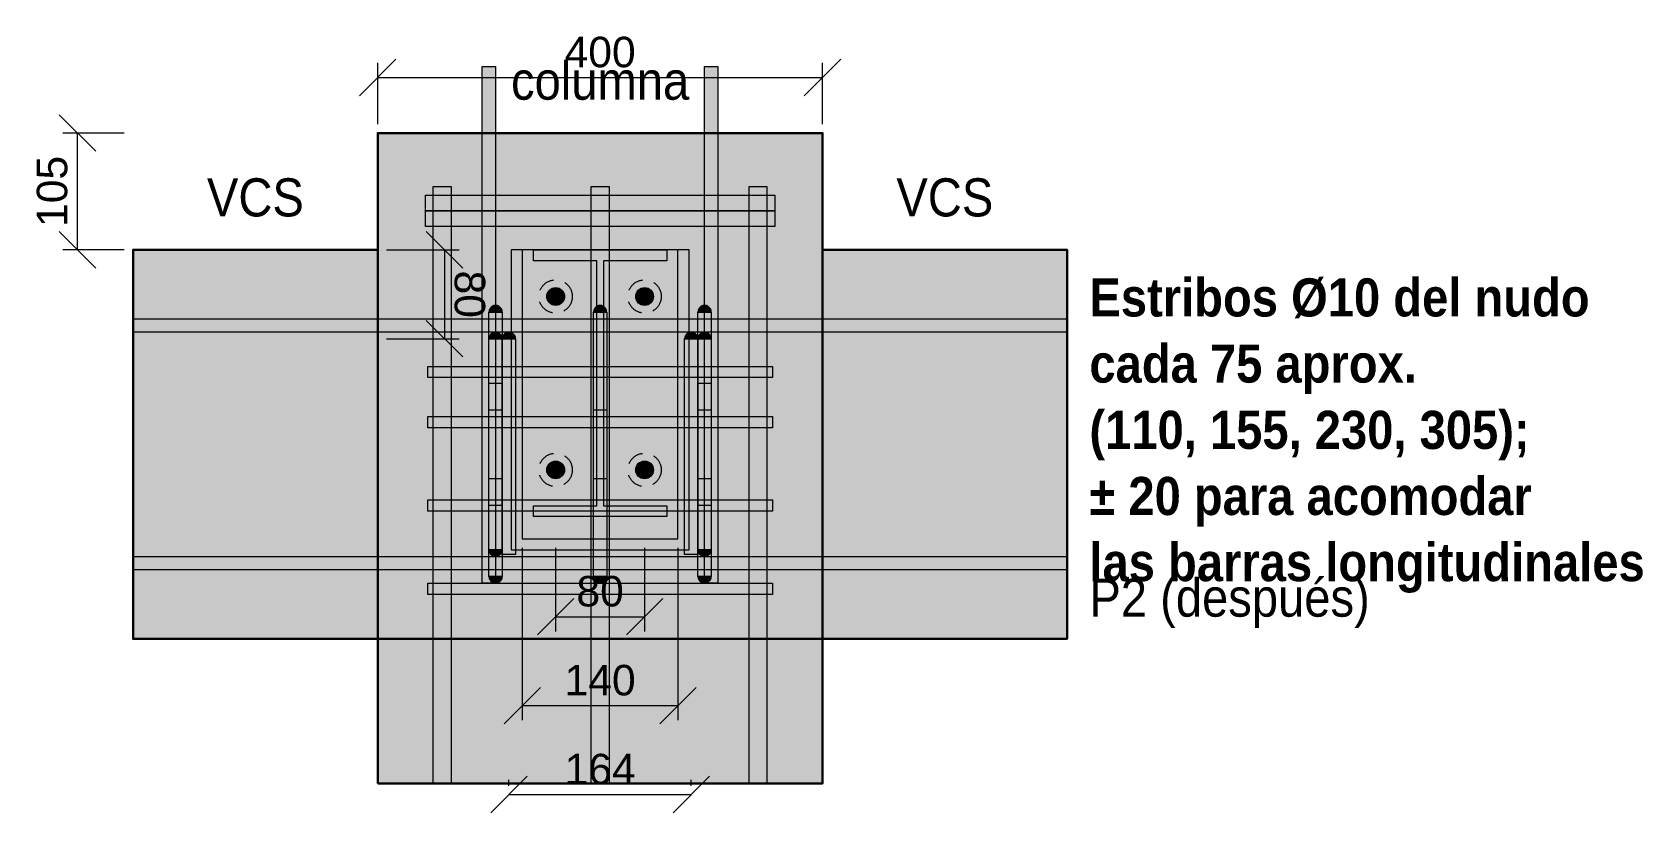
# Model space of a CAD drawing. Header units: millimetres. Extents: x -511 to 938, y -506 to 196.
import ezdxf
from ezdxf.enums import TextEntityAlignment as Align

# ---------------------------------------------------------------- set-up
doc = ezdxf.new("R2010")
doc.units = ezdxf.units.MM
doc.header["$LTSCALE"] = 15
doc.linetypes.add('TRAZO_3-2', pattern=[1.763889, 1.058333, -0.705556])
doc.linetypes.add('TRAZO_8-3', pattern=[3.880556, 2.822222, -1.058333])
for name, color, linetype, lineweight, true_color in [('COTAS', 27, 'Continuous', 15, 0x333333), ('G-edge', 251, 'TRAZO_8-3', 30, 0x555555), ('G-r_anc', 24, 'Continuous', 18, 0x7b241c), ('G-r_ancg', 11, 'TRAZO_3-2', 20, 0xd3746b), ('G-r_bas', 34, 'Continuous', 18, 0x7e3a06), ('G-r_bm1', 156, 'Continuous', 18, 0x0e2f44), ('G-r_bm3', 138, 'Continuous', 18, 0x1c2833), ('G-r_col', 31, 'Continuous', 15, 0xd2bc8c), ('G-r_conc', 252, 'Continuous', 30, 0x6b6b6b), ('G-r_eplate', 253, 'Continuous', 20, 0x848f9a), ('G-r_grout', 9, 'Continuous', 18, 0xb5b5b5), ('G-r_ipe', 127, 'Continuous', 18, 0x1f3347), ('G-r_new', 119, 'Continuous', 18, 0x145a32), ('G-r_old', 252, 'Continuous', 30, 0x6b6b6b), ('G-r_rodS', 136, 'Continuous', 18, 0x0b5345), ('G-r_tieS', 217, 'Continuous', 18, 0x4a235a), ('T-label', 49, 'Continuous', 18, 0x222222), ('T-small', 47, 'Continuous', 18, 0x444444), ('T-tie', 195, 'Continuous', 18, 0x5b2c6f)]:
    doc.layers.add(name, color=color, linetype=linetype, lineweight=lineweight, true_color=true_color)
doc.styles.add('ESTANDAR', font='arial.ttf')
doc.styles.add('NEGRITA', font='arialbd.ttf')
doc.dimstyles.new('COTAS_1-15', dxfattribs={"dimscale": 15, "dimtxt": 1.8288, "dimasz": 2, "dimexe": 0.881944, "dimexo": 0.529167, "dimgap": 0.6, "dimtad": 1, "dimdec": 0, "dimtxsty": 'ESTANDAR', "dimtsz": 1.094317, "dimcen": 2.5, "dimclrd": 8, "dimclre": 8, "dimclrt": 250, "dimazin": 3, "dimtfac": 1, "dimtmove": 0, "dimatfit": 3, "dimlwd": 15, "dimlwe": 13})

msp = doc.modelspace()

# ---------------------------------------------------------------- hatches: boundary and pattern name
at = {"layer": 'G-r_anc', "true_color": 0xc0392b}
h = msp.add_hatch(color=7, dxfattribs=at)
edge = h.paths.add_edge_path()
edge.add_arc((-40, -42), 8, 0, 360)
h = msp.add_hatch(color=7, dxfattribs=at)
edge = h.paths.add_edge_path()
edge.add_arc((40, -42), 8, 0, 360)
h = msp.add_hatch(color=7, dxfattribs=at)
edge = h.paths.add_edge_path()
edge.add_arc((-40, -198), 8, 0, 360)
h = msp.add_hatch(color=7, dxfattribs=at)
edge = h.paths.add_edge_path()
edge.add_arc((40, -198), 8, 0, 360)
at = {"layer": 'G-r_ancg', "true_color": 0xf4dbd9}
h = msp.add_hatch(color=7, dxfattribs=at)
edge = h.paths.add_edge_path()
edge.add_arc((-40, -42), 15, 0, 360)
h = msp.add_hatch(color=7, dxfattribs=at)
edge = h.paths.add_edge_path()
edge.add_arc((40, -42), 15, 0, 360)
h = msp.add_hatch(color=7, dxfattribs=at)
edge = h.paths.add_edge_path()
edge.add_arc((-40, -198), 15, 0, 360)
h = msp.add_hatch(color=7, dxfattribs=at)
edge = h.paths.add_edge_path()
edge.add_arc((40, -198), 15, 0, 360)
at = {"layer": 'G-r_bas', "true_color": 0xe67e22}
for points in [[(-76, -80), (-76.2, -78.4), (-76.8, -77), (-77.8, -75.8), (-79, -74.8), (-80.4, -74.2), (-82, -74), (-83.6, -74.2), (-85, -74.8), (-86.2, -75.8), (-87.2, -77), (-87.8, -78.4), (-88, -80)], [(-76, -80), (-76, -274), (-88, -274), (-88, -80)], [(88, -80), (87.8, -78.4), (87.2, -77), (86.2, -75.8), (85, -74.8), (83.6, -74.2), (82, -74), (80.4, -74.2), (79, -74.8), (77.8, -75.8), (76.8, -77), (76.2, -78.4), (76, -80)], [(88, -80), (88, -274), (76, -274), (76, -80)]]:
    msp.add_hatch(color=7, dxfattribs=at).paths.add_polyline_path(points)
at = {"layer": 'G-r_bm1', "true_color": 0x1a5276}
for points in [[(-88, -56), (-88.2, -54.4), (-88.8, -53), (-89.8, -51.8), (-91, -50.8), (-92.4, -50.2), (-94, -50), (-95.6, -50.2), (-97, -50.8), (-98.2, -51.8), (-99.2, -53), (-99.8, -54.4), (-100, -56)], [(-88, -56), (-88, -206), (-100, -206), (-100, -56)], [(6, -56), (5.8, -54.4), (5.2, -53), (4.2, -51.8), (3, -50.8), (1.6, -50.2), (0, -50), (-1.6, -50.2), (-3, -50.8), (-4.2, -51.8), (-5.2, -53), (-5.8, -54.4), (-6, -56)], [(6, -56), (6, -206), (-6, -206), (-6, -56)], [(100, -56), (99.8, -54.4), (99.2, -53), (98.2, -51.8), (97, -50.8), (95.6, -50.2), (94, -50), (92.4, -50.2), (91, -50.8), (89.8, -51.8), (88.8, -53), (88.2, -54.4), (88, -56)], [(100, -56), (100, -206), (88, -206), (88, -56)], [(-88, -80), (-88.2, -78.4), (-88.8, -77), (-89.8, -75.8), (-91, -74.8), (-92.4, -74.2), (-94, -74), (-95.6, -74.2), (-97, -74.8), (-98.2, -75.8), (-99.2, -77), (-99.8, -78.4), (-100, -80)], [(-88, -80), (-88, -230), (-100, -230), (-100, -80)], [(100, -80), (99.8, -78.4), (99.2, -77), (98.2, -75.8), (97, -74.8), (95.6, -74.2), (94, -74), (92.4, -74.2), (91, -74.8), (89.8, -75.8), (88.8, -77), (88.2, -78.4), (88, -80)], [(100, -80), (100, -230), (88, -230), (88, -80)], [(-100, -270), (-100, -120), (-88, -120), (-88, -270)], [(88, -270), (88, -120), (100, -120), (100, -270)], [(-100, -294), (-100, -144), (-88, -144), (-88, -294)], [(-6, -294), (-6, -144), (6, -144), (6, -294)], [(88, -294), (88, -144), (100, -144), (100, -294)], [(-100, -270), (-99.8, -271.6), (-99.2, -273), (-98.2, -274.2), (-97, -275.2), (-95.6, -275.8), (-94, -276), (-92.4, -275.8), (-91, -275.2), (-89.8, -274.2), (-88.8, -273), (-88.2, -271.6), (-88, -270)], [(88, -270), (88.2, -271.6), (88.8, -273), (89.8, -274.2), (91, -275.2), (92.4, -275.8), (94, -276), (95.6, -275.8), (97, -275.2), (98.2, -274.2), (99.2, -273), (99.8, -271.6), (100, -270)], [(-100, -294), (-99.8, -295.6), (-99.2, -297), (-98.2, -298.2), (-97, -299.2), (-95.6, -299.8), (-94, -300), (-92.4, -299.8), (-91, -299.2), (-89.8, -298.2), (-88.8, -297), (-88.2, -295.6), (-88, -294)], [(-6, -294), (-5.8, -295.6), (-5.2, -297), (-4.2, -298.2), (-3, -299.2), (-1.6, -299.8), (0, -300), (1.6, -299.8), (3, -299.2), (4.2, -298.2), (5.2, -297), (5.8, -295.6), (6, -294)], [(88, -294), (88.2, -295.6), (88.8, -297), (89.8, -298.2), (91, -299.2), (92.4, -299.8), (94, -300), (95.6, -299.8), (97, -299.2), (98.2, -298.2), (99.2, -297), (99.8, -295.6), (100, -294)]]:
    msp.add_hatch(color=7, dxfattribs=at).paths.add_polyline_path(points)
at = {"layer": 'G-r_bm3', "true_color": 0x616a6b}
for points in [[(-420, -62), (420, -62), (420, -74), (-420, -74)], [(-420, -276), (420, -276), (420, -288), (-420, -288)]]:
    msp.add_hatch(color=7, dxfattribs=at).paths.add_polyline_path(points)
at = {"layer": 'G-r_col', "true_color": 0xe9dec7}
for points in [[(-150, -480), (-150, 57), (-134, 57), (-134, -480)], [(-8, -480), (-8, 57), (8, 57), (8, -480)], [(134, -480), (134, 57), (150, 57), (150, -480)]]:
    msp.add_hatch(color=7, dxfattribs=at).paths.add_polyline_path(points)
at = {"layer": 'G-r_conc', "true_color": 0xf5f3ef}
for points in [[(-200, -350), (200, -350), (200, 105), (-200, 105)], [(-200, -350), (-420, -350), (-420, 0), (-200, 0)], [(200, -350), (420, -350), (420, 0), (200, 0)]]:
    msp.add_hatch(color=7, dxfattribs=at).paths.add_polyline_path(points)
at = {"layer": 'G-r_eplate', "true_color": 0xe5ebf1}
msp.add_hatch(color=7, dxfattribs=at).paths.add_polyline_path([(-70, -260), (70, -260), (70, 0), (-70, 0)])
at = {"layer": 'G-r_grout', "true_color": 0xeae8e2}
msp.add_hatch(color=7, dxfattribs=at).paths.add_polyline_path([(-80, -270), (80, -270), (80, 0), (-80, 0)])
at = {"layer": 'G-r_ipe', "true_color": 0xe7edf2}
msp.add_hatch(color=7, dxfattribs=at).paths.add_polyline_path([(-60, 0), (60, 0), (60, -9.8), (3.1, -9.8), (3.1, -230.2), (60, -230.2), (60, -240), (-60, -240), (-60, -230.2), (-3.1, -230.2), (-3.1, -9.8), (-60, -9.8)])
at = {"layer": 'G-r_new', "true_color": 0x34905b}
for points in [[(-157, 49), (157, 49), (157, 35), (-157, 35)], [(-157, 35), (157, 35), (157, 21), (-157, 21)]]:
    msp.add_hatch(color=7, dxfattribs=at).paths.add_polyline_path(points)
at = {"layer": 'G-r_old', "true_color": 0xe5e1da}
msp.add_hatch(color=7, dxfattribs=at).paths.add_polyline_path([(-200, -480), (200, -480), (200, -350), (-200, -350)])
at = {"layer": 'G-r_rodS', "true_color": 0x61beac}
for points in [[(-94, 165), (-94, -300), (-106, -300), (-106, 165)], [(106, 165), (106, -300), (94, -300), (94, 165)]]:
    msp.add_hatch(color=7, dxfattribs=at).paths.add_polyline_path(points)
at = {"layer": 'G-r_tieS', "true_color": 0x9059a7}
for points in [[(-155, -105), (155, -105), (155, -115), (-155, -115)], [(-155, -150), (155, -150), (155, -160), (-155, -160)], [(-155, -225), (155, -225), (155, -235), (-155, -235)], [(-155, -300), (155, -300), (155, -310), (-155, -310)]]:
    msp.add_hatch(color=7, dxfattribs=at).paths.add_polyline_path(points)

# ---------------------------------------------------------------- linework, layer by layer
at = {"layer": 'G-edge'}
for p, q in [((-420, 0), (-420, -350)), ((420, 0), (420, -350))]:
    msp.add_line(p, q, dxfattribs=at)
at = {"layer": 'G-r_anc'}
for centre in [(-40, -42), (40, -42), (-40, -198), (40, -198)]:
    msp.add_circle(centre, 8, dxfattribs=at)
at = {"layer": 'G-r_ancg'}
for centre in [(-40, -42), (40, -42), (-40, -198), (40, -198)]:
    msp.add_circle(centre, 15, dxfattribs=at)
at = {"layer": 'G-r_bas'}
for points in [[(-76, -80), (-76.2, -78.4), (-76.8, -77), (-77.8, -75.8), (-79, -74.8), (-80.4, -74.2), (-82, -74), (-83.6, -74.2), (-85, -74.8), (-86.2, -75.8), (-87.2, -77), (-87.8, -78.4), (-88, -80)], [(-76, -80), (-76, -274), (-88, -274), (-88, -80)], [(88, -80), (87.8, -78.4), (87.2, -77), (86.2, -75.8), (85, -74.8), (83.6, -74.2), (82, -74), (80.4, -74.2), (79, -74.8), (77.8, -75.8), (76.8, -77), (76.2, -78.4), (76, -80)], [(88, -80), (88, -274), (76, -274), (76, -80)]]:
    msp.add_lwpolyline(points, close=True, dxfattribs=at)
at = {"layer": 'G-r_bm1'}
for points in [[(-88, -56), (-88.2, -54.4), (-88.8, -53), (-89.8, -51.8), (-91, -50.8), (-92.4, -50.2), (-94, -50), (-95.6, -50.2), (-97, -50.8), (-98.2, -51.8), (-99.2, -53), (-99.8, -54.4), (-100, -56)], [(-88, -56), (-88, -206), (-100, -206), (-100, -56)], [(6, -56), (5.8, -54.4), (5.2, -53), (4.2, -51.8), (3, -50.8), (1.6, -50.2), (0, -50), (-1.6, -50.2), (-3, -50.8), (-4.2, -51.8), (-5.2, -53), (-5.8, -54.4), (-6, -56)], [(6, -56), (6, -206), (-6, -206), (-6, -56)], [(100, -56), (99.8, -54.4), (99.2, -53), (98.2, -51.8), (97, -50.8), (95.6, -50.2), (94, -50), (92.4, -50.2), (91, -50.8), (89.8, -51.8), (88.8, -53), (88.2, -54.4), (88, -56)], [(100, -56), (100, -206), (88, -206), (88, -56)], [(-88, -80), (-88.2, -78.4), (-88.8, -77), (-89.8, -75.8), (-91, -74.8), (-92.4, -74.2), (-94, -74), (-95.6, -74.2), (-97, -74.8), (-98.2, -75.8), (-99.2, -77), (-99.8, -78.4), (-100, -80)], [(-88, -80), (-88, -230), (-100, -230), (-100, -80)], [(100, -80), (99.8, -78.4), (99.2, -77), (98.2, -75.8), (97, -74.8), (95.6, -74.2), (94, -74), (92.4, -74.2), (91, -74.8), (89.8, -75.8), (88.8, -77), (88.2, -78.4), (88, -80)], [(100, -80), (100, -230), (88, -230), (88, -80)], [(-100, -270), (-100, -120), (-88, -120), (-88, -270)], [(88, -270), (88, -120), (100, -120), (100, -270)], [(-100, -294), (-100, -144), (-88, -144), (-88, -294)], [(-6, -294), (-6, -144), (6, -144), (6, -294)], [(88, -294), (88, -144), (100, -144), (100, -294)], [(-100, -270), (-99.8, -271.6), (-99.2, -273), (-98.2, -274.2), (-97, -275.2), (-95.6, -275.8), (-94, -276), (-92.4, -275.8), (-91, -275.2), (-89.8, -274.2), (-88.8, -273), (-88.2, -271.6), (-88, -270)], [(88, -270), (88.2, -271.6), (88.8, -273), (89.8, -274.2), (91, -275.2), (92.4, -275.8), (94, -276), (95.6, -275.8), (97, -275.2), (98.2, -274.2), (99.2, -273), (99.8, -271.6), (100, -270)], [(-100, -294), (-99.8, -295.6), (-99.2, -297), (-98.2, -298.2), (-97, -299.2), (-95.6, -299.8), (-94, -300), (-92.4, -299.8), (-91, -299.2), (-89.8, -298.2), (-88.8, -297), (-88.2, -295.6), (-88, -294)], [(-6, -294), (-5.8, -295.6), (-5.2, -297), (-4.2, -298.2), (-3, -299.2), (-1.6, -299.8), (0, -300), (1.6, -299.8), (3, -299.2), (4.2, -298.2), (5.2, -297), (5.8, -295.6), (6, -294)], [(88, -294), (88.2, -295.6), (88.8, -297), (89.8, -298.2), (91, -299.2), (92.4, -299.8), (94, -300), (95.6, -299.8), (97, -299.2), (98.2, -298.2), (99.2, -297), (99.8, -295.6), (100, -294)]]:
    msp.add_lwpolyline(points, close=True, dxfattribs=at)
at = {"layer": 'G-r_bm3'}
for points in [[(-420, -62), (420, -62), (420, -74), (-420, -74)], [(-420, -276), (420, -276), (420, -288), (-420, -288)]]:
    msp.add_lwpolyline(points, close=True, dxfattribs=at)
at = {"layer": 'G-r_col'}
for points in [[(-150, -480), (-150, 57), (-134, 57), (-134, -480)], [(-8, -480), (-8, 57), (8, 57), (8, -480)], [(134, -480), (134, 57), (150, 57), (150, -480)]]:
    msp.add_lwpolyline(points, close=True, dxfattribs=at)
at = {"layer": 'G-r_conc'}
for points in [[(-200, -350), (200, -350), (200, 105), (-200, 105)], [(-200, -350), (-420, -350), (-420, 0), (-200, 0)], [(200, -350), (420, -350), (420, 0), (200, 0)]]:
    msp.add_lwpolyline(points, close=True, dxfattribs=at)
at = {"layer": 'G-r_eplate'}
msp.add_lwpolyline([(-70, -260), (70, -260), (70, 0), (-70, 0)], close=True, dxfattribs=at)
at = {"layer": 'G-r_grout'}
msp.add_lwpolyline([(-80, -270), (80, -270), (80, 0), (-80, 0)], close=True, dxfattribs=at)
at = {"layer": 'G-r_ipe'}
msp.add_lwpolyline([(-60, 0), (60, 0), (60, -9.8), (3.1, -9.8), (3.1, -230.2), (60, -230.2), (60, -240), (-60, -240), (-60, -230.2), (-3.1, -230.2), (-3.1, -9.8), (-60, -9.8)], close=True, dxfattribs=at)
at = {"layer": 'G-r_new'}
for points in [[(-157, 49), (157, 49), (157, 35), (-157, 35)], [(-157, 35), (157, 35), (157, 21), (-157, 21)]]:
    msp.add_lwpolyline(points, close=True, dxfattribs=at)
at = {"layer": 'G-r_old'}
msp.add_lwpolyline([(-200, -480), (200, -480), (200, -350), (-200, -350)], close=True, dxfattribs=at)
at = {"layer": 'G-r_rodS'}
for points in [[(-94, 165), (-94, -300), (-106, -300), (-106, 165)], [(106, 165), (106, -300), (94, -300), (94, 165)]]:
    msp.add_lwpolyline(points, close=True, dxfattribs=at)
at = {"layer": 'G-r_tieS'}
for points in [[(-155, -105), (155, -105), (155, -115), (-155, -115)], [(-155, -150), (155, -150), (155, -160), (-155, -160)], [(-155, -225), (155, -225), (155, -235), (-155, -235)], [(-155, -300), (155, -300), (155, -310), (-155, -310)]]:
    msp.add_lwpolyline(points, close=True, dxfattribs=at)

# ---------------------------------------------------------------- texts
at = {"layer": 'T-label', "color": 49, "true_color": 0x222222, "style": 'ESTANDAR', "width": 0.885}
for s, p in [('columna', (0, 135)), ('VCS', (-310, 30)), ('VCS', (310, 30))]:
    msp.add_text(s, height=34.29, dxfattribs=at).set_placement(p, align=Align.CENTER)
at = {"layer": 'T-small', "color": 47, "true_color": 0x444444, "style": 'ESTANDAR', "width": 0.885}
msp.add_text('P2 (después)', height=34.29, dxfattribs=at).set_placement((440, -330))
at = {"layer": 'T-tie', "color": 195, "true_color": 0x5b2c6f, "style": 'NEGRITA', "width": 0.885}
for s, p in [('Estribos Ø10 del nudo', (440, -60)), ('cada 75 aprox.', (440, -119.5)), ('(110, 155, 230, 305);', (440, -179.1)), ('± 20 para acomodar', (440, -238.6)), ('las barras longitudinales', (440, -298.1))]:
    msp.add_text(s, height=34.29, dxfattribs=at).set_placement(p)

# ---------------------------------------------------------------- dimensions: what is measured, and where the dimension line sits
at = {"layer": 'COTAS'}
for base, p1, p2 in [((-200, 155), (-200, 105), (200, 105)), ((-70, -410), (-70, -260), (70, -260)), ((-40, -330), (-40, -260), (40, -260)), ((-82, -490), (-82, -490), (82, -490))]:
    msp.add_linear_dim(base=base, p1=p1, p2=p2, dimstyle='COTAS_1-15', dxfattribs=at).render()
for base, p1, p2, angle in [((-470, 0), (-420, 0), (-420, 105), 90), ((-140, 0), (-200, 0), (-200, -80), 270)]:
    msp.add_linear_dim(base=base, p1=p1, p2=p2, angle=angle, dimstyle='COTAS_1-15', dxfattribs=at).render()

doc.saveas('drawing.dxf')
